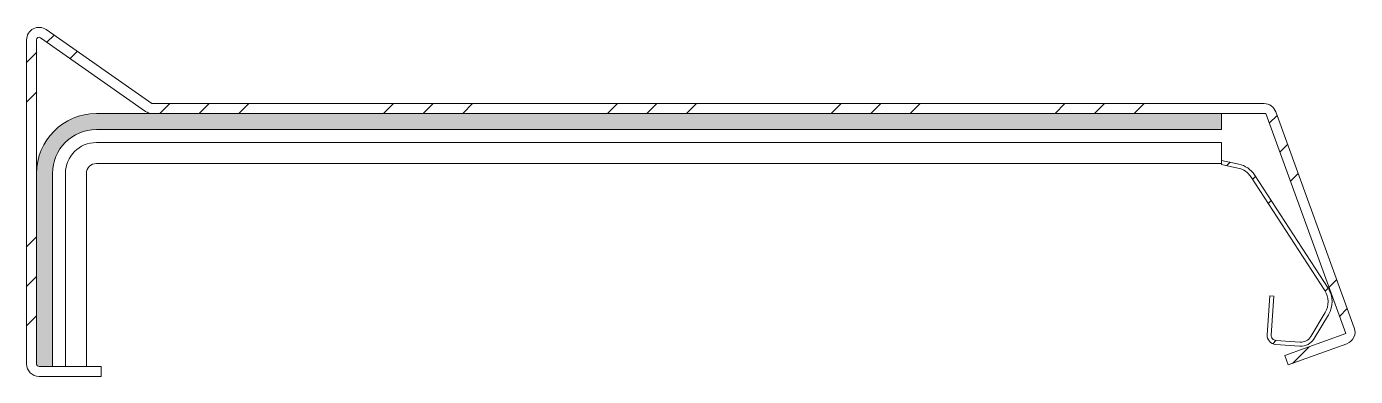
# Model space of a CAD drawing. Header units: metres. Extents: x -30 to 237, y -43 to 27.
import ezdxf

# ---------------------------------------------------------------- set-up
doc = ezdxf.new("R2010")
doc.units = ezdxf.units.M
doc.layers.add('A-DETL-GENF', color=92, linetype='Continuous', lineweight=18)
pattern_1 = [(45, (13939.73, 2629.544), (-22.45064, 22.45064), []), (45, (13947.667, 2629.544), (0, 44.90128), []), (45, (13931.792, 2629.544), (0, 44.90128), [])]

# ---------------------------------------------------------------- blocks, each defined once
blk = doc.blocks.new('41 roval muurafdeksysteem type A - Type 1-361577-00_0 Basismaterialen')
at = {"layer": 'A-DETL-GENF', "lineweight": 13}
h = blk.add_hatch(dxfattribs=at)
h.set_pattern_fill('FP_23', color=256, style=0, pattern_type=2)
h.set_pattern_definition(pattern_1)
h.paths.add_polyline_path([(-24.39, -42.7), (-14.59, -42.7), (-14.59, -40.7), (-27.22, -40.68), (-27.44, -40.55), (-27.57, -40.33), (-27.59, -40.2), (-27.53, 25.03), (-27.37, 25.21), (-27.14, 25.3), (-26.91, 25.27), (-26.8, 25.21), (-5.29, 10.21), (-4.81, 10.05), (-4.31, 10), (219.01, 10), (235.06, -34.09), (222.84, -38.54), (223.53, -40.41), (235.28, -36.14), (235.78, -35.89), (236.21, -35.54), (236.56, -35.09), (236.79, -34.58), (236.91, -34.04), (236.9, -33.48), (236.77, -32.93), (221.01, 10.35), (220.74, 10.89), (220.35, 11.34), (219.86, 11.69), (219.31, 11.92), (218.71, 12), (-4.45, 12), (-25.65, 26.85), (-26.19, 27.13), (-26.77, 27.28), (-27.38, 27.28), (-27.96, 27.14), (-28.5, 26.86), (-28.95, 26.46), (-29.3, 25.96), (-29.51, 25.4), (-29.59, 24.8), (-29.59, -40.2), (-29.5, -40.85), (-29.25, -41.45), (-28.85, -41.97), (-28.34, -42.37), (-27.59, -42.63), (-27.09, -42.7)])
at = {"layer": 'A-DETL-GENF'}
blk.add_hatch(color=256, dxfattribs=at).paths.add_polyline_path([(-27.09, -40.7), (-24.39, -40.7), (-24.39, -2), (-24.09, 0.28), (-23.21, 2.4), (-21.81, 4.22), (-19.99, 5.62), (-17.86, 6.5), (-15.59, 6.8), (210.11, 6.8), (210.11, 10), (-15.59, 10), (-18.69, 9.59), (-21.59, 8.39), (-24.07, 6.48), (-25.98, 4), (-27.18, 1.11), (-27.59, -2), (-27.59, -40.2), (-27.44, -40.55), (-27.22, -40.68)])
at = {"layer": 'A-DETL-GENF', "lineweight": 13}
h = blk.add_hatch(dxfattribs=at)
h.set_pattern_fill('FP_23', color=256, style=0, pattern_type=2)
h.set_pattern_definition(pattern_1)
h.paths.add_polyline_path([(225.86, -36.62), (226.54, -36.59), (227.19, -36.41), (227.79, -36.1), (228.31, -35.66), (228.73, -35.12), (231.61, -30.32), (232.08, -29.31), (232.3, -28.22), (232.28, -27.1), (232.02, -26.02), (231.52, -25.02), (216.76, -2.29), (216.14, -1.53), (215.39, -0.89), (214.54, -0.42), (213.6, -0.12), (210.11, 0.62), (210.11, -0.2), (213.44, -0.91), (214.47, -1.27), (215.37, -1.89), (216.08, -2.73), (230.85, -25.46), (231.27, -26.3), (231.49, -27.21), (231.51, -28.14), (231.32, -29.06), (230.93, -29.91), (227.74, -35.11), (227.35, -35.44), (226.9, -35.67), (226.41, -35.8), (225.91, -35.82), (220.8, -35.44), (220.41, -35.22), (220.16, -34.85), (220.09, -34.41), (220.64, -26.63), (219.84, -26.57), (219.31, -34.76), (219.42, -35.15), (219.61, -35.5), (219.87, -35.81), (220.2, -36.05), (220.57, -36.21), (220.97, -36.28)])
at = {"layer": 'A-DETL-GENF'}
for p, q in [((-4.45, 12), (-25.65, 26.85)), ((-29.59, 24.8), (-29.59, -40.2)), ((-27.59, -2), (-27.59, 24.8)), ((-26.8, 25.21), (-5.73, 10.45)), ((218.71, 12), (-4.45, 12)), ((210.11, 10), (-15.59, 10)), ((210.11, 10), (219.01, 10)), ((210.11, 6.8), (210.11, 10)), ((219.01, 10), (235.06, -34.09)), ((236.77, -32.93), (221.01, 10.35)), ((-15.59, 6.8), (210.11, 6.8)), ((210.11, 4.2), (-15.59, 4.2)), ((210.11, 0.62), (210.11, 4.2)), ((210.11, 0.62), (210.11, -0.2)), ((213.6, -0.12), (210.11, 0.62)), ((-27.59, -2), (-27.59, -40.2)), ((-24.39, -40.7), (-24.39, -2)), ((-21.79, -2), (-21.79, -40.7)), ((-17.59, -40.7), (-17.59, -2)), ((-15.59, 0), (210.11, 0)), ((210.11, -0.2), (213.44, -0.91)), ((231.52, -25.02), (216.76, -2.29)), ((216.08, -2.73), (230.85, -25.46)), ((219.84, -26.57), (219.29, -34.36)), ((220.64, -26.63), (219.84, -26.57)), ((220.09, -34.41), (220.64, -26.63)), ((230.93, -29.91), (228.04, -34.71)), ((228.73, -35.12), (231.61, -30.32)), ((235.06, -34.09), (222.84, -38.54)), ((220.97, -36.28), (225.86, -36.62)), ((225.91, -35.82), (221.02, -35.48)), ((223.53, -40.41), (235.28, -36.14)), ((222.84, -38.54), (223.53, -40.41)), ((-27.09, -40.7), (-24.39, -40.7)), ((-21.79, -40.7), (-24.39, -40.7)), ((-21.79, -40.7), (-17.59, -40.7)), ((-14.59, -40.7), (-17.59, -40.7)), ((-14.59, -42.7), (-14.59, -40.7)), ((-27.09, -42.7), (-14.59, -42.7))]:
    blk.add_line(p, q, dxfattribs=at)
for centre, radius, start, end in [((-27.09, 24.8), 2.5, 55.0013, 180), ((-27.09, 24.8), 0.5, 54.9988, 180), ((218.66, 9.5), 2.5, 20.0037, 88.8563), ((-15.59, -2), 12, 90, 180), ((-4.29, 12.5), 2.5, 234.9566, 269.4916), ((-15.59, -2), 8.8, 90, 180), ((-15.59, -2), 6.2, 90, 180), ((-15.59, -2), 2, 90, 180), ((212.56, -5.02), 4.2, 33.0041, 77.9967), ((212.56, -5.02), 5, 33.0017, 78.0192), ((227.32, -27.75), 4.2, 329.0055, 33.0041), ((227.32, -27.75), 5, 328.9908, 33.0017), ((221.09, -34.48), 1.8, 176.0165, 266.0315), ((221.09, -34.48), 0.999, 175.9623, 265.9794), ((234.42, -33.79), 2.5, 290.0359, 20.0586), ((226.07, -33.53), 3.1, 266.0315, 328.9908), ((226.07, -33.53), 2.3, 265.9794, 329.0055), ((-27.09, -40.2), 2.5, 180, 270), ((-27.09, -40.2), 0.5, 180, 195), ((-27.09, -40.2), 0.5, 180, 270), ((-27.09, -40.2), 0.5, 210, 225)]:
    blk.add_arc(centre, radius, start, end, dxfattribs=at)

msp = doc.modelspace()

# ---------------------------------------------------------------- block references
msp.add_blockref('41 roval muurafdeksysteem type A - Type 1-361577-00_0 Basismaterialen', (0, 0))

doc.saveas('drawing.dxf')
